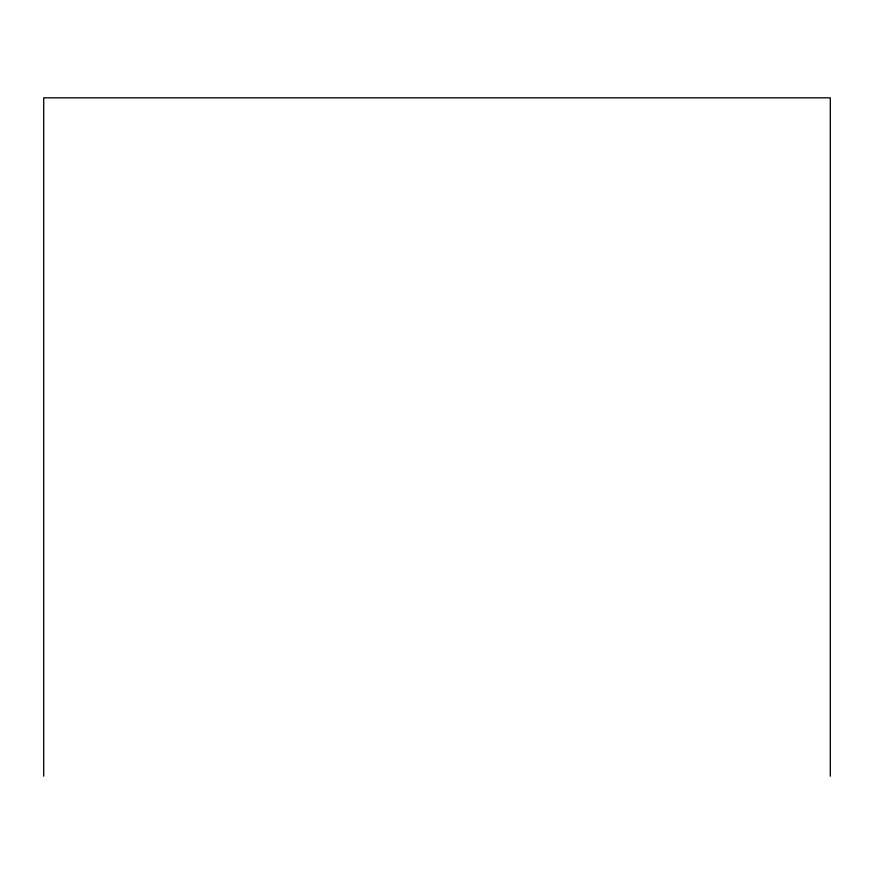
<?xml version="1.0" encoding="UTF-8"?>
<svg xmlns="http://www.w3.org/2000/svg" width="874" height="874" viewBox="0 0 874 874"><rect width="100%" height="100%" fill="white"/><g stroke="black" fill="none" stroke-linecap="round" stroke-linejoin="round"><path stroke-width="1.31" d="M830.3 776.178L830.3 97.822L43.7 97.822L43.7 776.178"/></g></svg>
